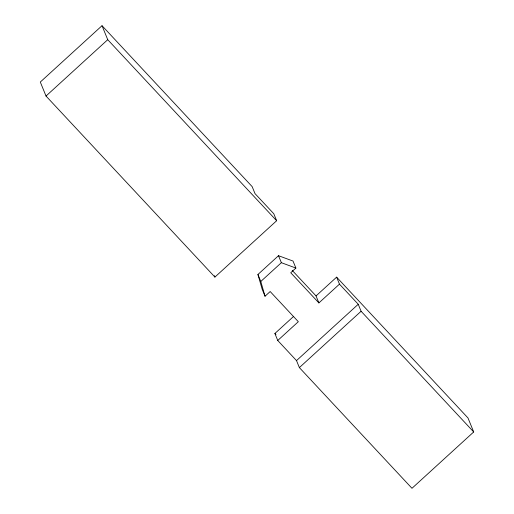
<?xml version="1.0" encoding="UTF-8"?>
<svg xmlns="http://www.w3.org/2000/svg" width="514" height="514" viewBox="0 0 514 514"><rect width="100%" height="100%" fill="white"/><g stroke="black" fill="none" stroke-linecap="round" stroke-linejoin="round"><path stroke-width="0.77" d="M102.023 25.7L40.304 82.041L46.016 96.041L214.916 277.085L276.641 220.737L273.789 213.74L255.021 193.624L252.162 186.627L102.023 25.7L107.734 39.694L276.641 220.737M46.016 96.041L107.734 39.694M336.619 277.149L467.984 417.959L473.696 431.959L411.977 488.3L299.373 367.606L296.514 360.603L277.746 340.493L298.326 321.706L270.171 291.534L265.031 296.231L262.172 289.234L257.932 274.482L278.504 255.696L293.031 261.061L295.891 268.057L290.744 272.754L318.898 302.926L339.471 284.146L336.619 277.149L316.039 295.929L318.898 302.926M265.031 296.231L260.791 281.479L281.364 262.699L295.891 268.057M277.746 340.493L274.894 333.49L293.706 316.322M296.514 360.603L358.239 304.262L339.471 284.146M299.373 367.606L361.091 311.259L358.239 304.262M361.091 311.259L473.696 431.959M292.222 270.396L316.039 295.929M274.894 333.49L275.986 334.665M278.504 255.696L281.364 262.699M257.932 274.482L260.791 281.479M214.351 275.684L214.916 277.085"/></g></svg>
